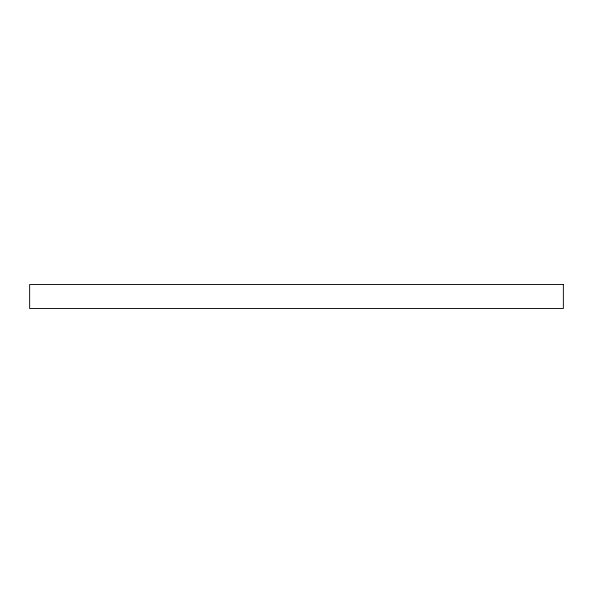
<?xml version="1.0" encoding="UTF-8"?>
<svg xmlns="http://www.w3.org/2000/svg" width="593" height="593" viewBox="0 0 593 593"><rect width="100%" height="100%" fill="white"/><g stroke="black" fill="none" stroke-linecap="round" stroke-linejoin="round"><path stroke-width="0.89" d="M563.35 284.492L29.65 284.492L29.65 308.508L563.35 308.508L563.35 284.492"/></g></svg>
